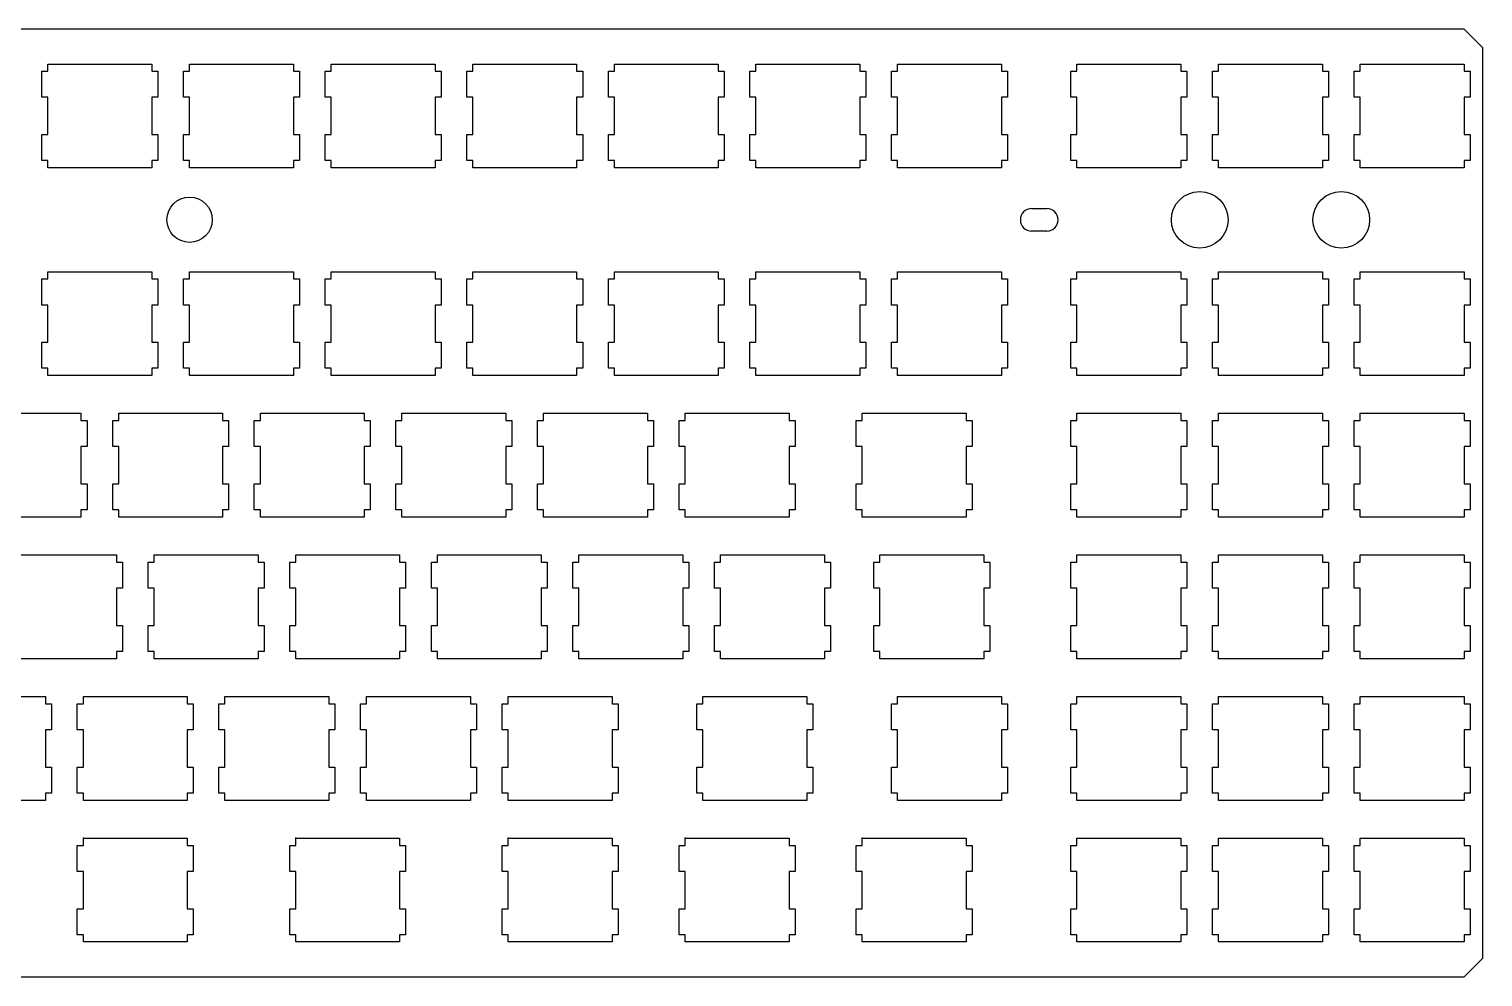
# Model space of a CAD drawing. Header units: inches. Extents: x -0.4 to 13.3, y 12 to 17.
# Drawn here: x 5.62 to 13.33, y 11.98 to 17 of the extents above; entities that cross this region are included whole.
import ezdxf

# ---------------------------------------------------------------- set-up
doc = ezdxf.new("R2010")
doc.units = ezdxf.units.IN
doc.layers.add('BLACK', color=1, linetype='CONTINUOUS')

msp = doc.modelspace()

# ---------------------------------------------------------------- linework, layer by layer
at = {"layer": 'BLACK'}
for p, q in [((13.225, 16.995), (-0.275, 16.995)), ((13.325, 16.895), (13.225, 16.995)), ((13.325, 12.075), (13.325, 16.895)), ((5.725, 16.81), (6.275, 16.81)), ((5.725, 16.7714), (5.725, 16.81)), ((6.275, 16.81), (6.275, 16.7714)), ((6.475, 16.81), (7.025, 16.81)), ((6.475, 16.7714), (6.475, 16.81)), ((7.025, 16.81), (7.025, 16.7714)), ((7.225, 16.81), (7.775, 16.81)), ((7.225, 16.7714), (7.225, 16.81)), ((7.775, 16.81), (7.775, 16.7714)), ((7.975, 16.81), (8.525, 16.81)), ((7.975, 16.7714), (7.975, 16.81)), ((8.525, 16.81), (8.525, 16.7714)), ((8.725, 16.81), (9.275, 16.81)), ((8.725, 16.7714), (8.725, 16.81)), ((9.275, 16.81), (9.275, 16.7714)), ((9.475, 16.81), (10.025, 16.81)), ((9.475, 16.7714), (9.475, 16.81)), ((10.025, 16.81), (10.025, 16.7714)), ((10.225, 16.81), (10.775, 16.81)), ((10.225, 16.7714), (10.225, 16.81)), ((10.775, 16.81), (10.775, 16.7714)), ((11.175, 16.81), (11.725, 16.81)), ((11.175, 16.7714), (11.175, 16.81)), ((11.725, 16.81), (11.725, 16.7714)), ((11.925, 16.81), (12.475, 16.81)), ((11.925, 16.7714), (11.925, 16.81)), ((12.475, 16.81), (12.475, 16.7714)), ((12.675, 16.81), (13.225, 16.81)), ((12.675, 16.7714), (12.675, 16.81)), ((13.225, 16.81), (13.225, 16.7714)), ((5.693, 16.6336), (5.693, 16.7714)), ((5.693, 16.7714), (5.725, 16.7714)), ((6.275, 16.7714), (6.307, 16.7714)), ((6.307, 16.7714), (6.307, 16.6336)), ((6.443, 16.6336), (6.443, 16.7714)), ((6.443, 16.7714), (6.475, 16.7714)), ((7.025, 16.7714), (7.057, 16.7714)), ((7.057, 16.7714), (7.057, 16.6336)), ((7.193, 16.6336), (7.193, 16.7714)), ((7.193, 16.7714), (7.225, 16.7714)), ((7.775, 16.7714), (7.807, 16.7714)), ((7.807, 16.7714), (7.807, 16.6336)), ((7.943, 16.6336), (7.943, 16.7714)), ((7.943, 16.7714), (7.975, 16.7714)), ((8.525, 16.7714), (8.557, 16.7714)), ((8.557, 16.7714), (8.557, 16.6336)), ((8.693, 16.6336), (8.693, 16.7714)), ((8.693, 16.7714), (8.725, 16.7714)), ((9.275, 16.7714), (9.307, 16.7714)), ((9.307, 16.7714), (9.307, 16.6336)), ((9.443, 16.6336), (9.443, 16.7714)), ((9.443, 16.7714), (9.475, 16.7714)), ((10.025, 16.7714), (10.057, 16.7714)), ((10.057, 16.7714), (10.057, 16.6336)), ((10.193, 16.6336), (10.193, 16.7714)), ((10.193, 16.7714), (10.225, 16.7714)), ((10.775, 16.7714), (10.807, 16.7714)), ((10.807, 16.7714), (10.807, 16.6336)), ((11.143, 16.6336), (11.143, 16.7714)), ((11.143, 16.7714), (11.175, 16.7714)), ((11.725, 16.7714), (11.757, 16.7714)), ((11.757, 16.7714), (11.757, 16.6336)), ((11.893, 16.6336), (11.893, 16.7714)), ((11.893, 16.7714), (11.925, 16.7714)), ((12.475, 16.7714), (12.507, 16.7714)), ((12.507, 16.7714), (12.507, 16.6336)), ((12.643, 16.6336), (12.643, 16.7714)), ((12.643, 16.7714), (12.675, 16.7714)), ((13.225, 16.7714), (13.257, 16.7714)), ((13.257, 16.7714), (13.257, 16.6336)), ((5.725, 16.6336), (5.693, 16.6336)), ((5.725, 16.4364), (5.725, 16.6336)), ((6.307, 16.6336), (6.275, 16.6336)), ((6.275, 16.6336), (6.275, 16.4364)), ((6.475, 16.6336), (6.443, 16.6336)), ((6.475, 16.4364), (6.475, 16.6336)), ((7.057, 16.6336), (7.025, 16.6336)), ((7.025, 16.6336), (7.025, 16.4364)), ((7.225, 16.6336), (7.193, 16.6336)), ((7.225, 16.4364), (7.225, 16.6336)), ((7.807, 16.6336), (7.775, 16.6336)), ((7.775, 16.6336), (7.775, 16.4364)), ((7.975, 16.6336), (7.943, 16.6336)), ((7.975, 16.4364), (7.975, 16.6336)), ((8.557, 16.6336), (8.525, 16.6336)), ((8.525, 16.6336), (8.525, 16.4364)), ((8.725, 16.6336), (8.693, 16.6336)), ((8.725, 16.4364), (8.725, 16.6336)), ((9.307, 16.6336), (9.275, 16.6336)), ((9.275, 16.6336), (9.275, 16.4364)), ((9.475, 16.6336), (9.443, 16.6336)), ((9.475, 16.4364), (9.475, 16.6336)), ((10.057, 16.6336), (10.025, 16.6336)), ((10.025, 16.6336), (10.025, 16.4364)), ((10.225, 16.6336), (10.193, 16.6336)), ((10.225, 16.4364), (10.225, 16.6336)), ((10.807, 16.6336), (10.775, 16.6336)), ((10.775, 16.6336), (10.775, 16.4364)), ((11.175, 16.6336), (11.143, 16.6336)), ((11.175, 16.4364), (11.175, 16.6336)), ((11.757, 16.6336), (11.725, 16.6336)), ((11.725, 16.6336), (11.725, 16.4364)), ((11.925, 16.6336), (11.893, 16.6336)), ((11.925, 16.4364), (11.925, 16.6336)), ((12.507, 16.6336), (12.475, 16.6336)), ((12.475, 16.6336), (12.475, 16.4364)), ((12.675, 16.6336), (12.643, 16.6336)), ((12.675, 16.4364), (12.675, 16.6336)), ((13.257, 16.6336), (13.225, 16.6336)), ((13.225, 16.6336), (13.225, 16.4364)), ((5.693, 16.2986), (5.693, 16.4364)), ((5.693, 16.4364), (5.725, 16.4364)), ((6.275, 16.4364), (6.307, 16.4364)), ((6.307, 16.4364), (6.307, 16.2986)), ((6.443, 16.2986), (6.443, 16.4364)), ((6.443, 16.4364), (6.475, 16.4364)), ((7.025, 16.4364), (7.057, 16.4364)), ((7.057, 16.4364), (7.057, 16.2986)), ((7.193, 16.2986), (7.193, 16.4364)), ((7.193, 16.4364), (7.225, 16.4364)), ((7.775, 16.4364), (7.807, 16.4364)), ((7.807, 16.4364), (7.807, 16.2986)), ((7.943, 16.2986), (7.943, 16.4364)), ((7.943, 16.4364), (7.975, 16.4364)), ((8.525, 16.4364), (8.557, 16.4364)), ((8.557, 16.4364), (8.557, 16.2986)), ((8.693, 16.2986), (8.693, 16.4364)), ((8.693, 16.4364), (8.725, 16.4364)), ((9.275, 16.4364), (9.307, 16.4364)), ((9.307, 16.4364), (9.307, 16.2986)), ((9.443, 16.2986), (9.443, 16.4364)), ((9.443, 16.4364), (9.475, 16.4364)), ((10.025, 16.4364), (10.057, 16.4364)), ((10.057, 16.4364), (10.057, 16.2986)), ((10.193, 16.2986), (10.193, 16.4364)), ((10.193, 16.4364), (10.225, 16.4364)), ((10.775, 16.4364), (10.807, 16.4364)), ((10.807, 16.4364), (10.807, 16.2986)), ((11.143, 16.2986), (11.143, 16.4364)), ((11.143, 16.4364), (11.175, 16.4364)), ((11.725, 16.4364), (11.757, 16.4364)), ((11.757, 16.4364), (11.757, 16.2986)), ((11.893, 16.2986), (11.893, 16.4364)), ((11.893, 16.4364), (11.925, 16.4364)), ((12.475, 16.4364), (12.507, 16.4364)), ((12.507, 16.4364), (12.507, 16.2986)), ((12.643, 16.2986), (12.643, 16.4364)), ((12.643, 16.4364), (12.675, 16.4364)), ((13.225, 16.4364), (13.257, 16.4364)), ((13.257, 16.4364), (13.257, 16.2986)), ((5.725, 16.2986), (5.693, 16.2986)), ((5.725, 16.26), (5.725, 16.2986)), ((6.275, 16.26), (5.725, 16.26)), ((6.307, 16.2986), (6.275, 16.2986)), ((6.275, 16.2986), (6.275, 16.26)), ((6.475, 16.2986), (6.443, 16.2986)), ((6.475, 16.26), (6.475, 16.2986)), ((7.025, 16.26), (6.475, 16.26)), ((7.057, 16.2986), (7.025, 16.2986)), ((7.025, 16.2986), (7.025, 16.26)), ((7.225, 16.2986), (7.193, 16.2986)), ((7.225, 16.26), (7.225, 16.2986)), ((7.775, 16.26), (7.225, 16.26)), ((7.807, 16.2986), (7.775, 16.2986)), ((7.775, 16.2986), (7.775, 16.26)), ((7.975, 16.2986), (7.943, 16.2986)), ((7.975, 16.26), (7.975, 16.2986)), ((8.525, 16.26), (7.975, 16.26)), ((8.557, 16.2986), (8.525, 16.2986)), ((8.525, 16.2986), (8.525, 16.26)), ((8.725, 16.2986), (8.693, 16.2986)), ((8.725, 16.26), (8.725, 16.2986)), ((9.275, 16.26), (8.725, 16.26)), ((9.307, 16.2986), (9.275, 16.2986)), ((9.275, 16.2986), (9.275, 16.26)), ((9.475, 16.2986), (9.443, 16.2986)), ((9.475, 16.26), (9.475, 16.2986)), ((10.025, 16.26), (9.475, 16.26)), ((10.057, 16.2986), (10.025, 16.2986)), ((10.025, 16.2986), (10.025, 16.26)), ((10.225, 16.2986), (10.193, 16.2986)), ((10.225, 16.26), (10.225, 16.2986)), ((10.775, 16.26), (10.225, 16.26)), ((10.807, 16.2986), (10.775, 16.2986)), ((10.775, 16.2986), (10.775, 16.26)), ((11.175, 16.2986), (11.143, 16.2986)), ((11.175, 16.26), (11.175, 16.2986)), ((11.725, 16.26), (11.175, 16.26)), ((11.757, 16.2986), (11.725, 16.2986)), ((11.725, 16.2986), (11.725, 16.26)), ((11.925, 16.2986), (11.893, 16.2986)), ((11.925, 16.26), (11.925, 16.2986)), ((12.475, 16.26), (11.925, 16.26)), ((12.507, 16.2986), (12.475, 16.2986)), ((12.475, 16.2986), (12.475, 16.26)), ((12.675, 16.2986), (12.643, 16.2986)), ((12.675, 16.26), (12.675, 16.2986)), ((13.225, 16.26), (12.675, 16.26)), ((13.257, 16.2986), (13.225, 16.2986)), ((13.225, 16.2986), (13.225, 16.26)), ((10.935, 16.045), (11.015, 16.045)), ((11.015, 15.925), (10.935, 15.925)), ((5.725, 15.71), (6.275, 15.71)), ((5.725, 15.6714), (5.725, 15.71)), ((6.275, 15.71), (6.275, 15.6714)), ((6.475, 15.71), (7.025, 15.71)), ((6.475, 15.6714), (6.475, 15.71)), ((7.025, 15.71), (7.025, 15.6714)), ((7.225, 15.71), (7.775, 15.71)), ((7.225, 15.6714), (7.225, 15.71)), ((7.775, 15.71), (7.775, 15.6714)), ((7.975, 15.71), (8.525, 15.71)), ((7.975, 15.6714), (7.975, 15.71)), ((8.525, 15.71), (8.525, 15.6714)), ((8.725, 15.71), (9.275, 15.71)), ((8.725, 15.6714), (8.725, 15.71)), ((9.275, 15.71), (9.275, 15.6714)), ((9.475, 15.71), (10.025, 15.71)), ((9.475, 15.6714), (9.475, 15.71)), ((10.025, 15.71), (10.025, 15.6714)), ((10.225, 15.71), (10.775, 15.71)), ((10.225, 15.6714), (10.225, 15.71)), ((10.775, 15.71), (10.775, 15.6714)), ((11.175, 15.71), (11.725, 15.71)), ((11.175, 15.6714), (11.175, 15.71)), ((11.725, 15.71), (11.725, 15.6714)), ((11.925, 15.71), (12.475, 15.71)), ((11.925, 15.6714), (11.925, 15.71)), ((12.475, 15.71), (12.475, 15.6714)), ((12.675, 15.71), (13.225, 15.71)), ((12.675, 15.6714), (12.675, 15.71)), ((13.225, 15.71), (13.225, 15.6714)), ((5.693, 15.5336), (5.693, 15.6714)), ((5.693, 15.6714), (5.725, 15.6714)), ((6.275, 15.6714), (6.307, 15.6714)), ((6.307, 15.6714), (6.307, 15.5336)), ((6.443, 15.5336), (6.443, 15.6714)), ((6.443, 15.6714), (6.475, 15.6714)), ((7.025, 15.6714), (7.057, 15.6714)), ((7.057, 15.6714), (7.057, 15.5336)), ((7.193, 15.5336), (7.193, 15.6714)), ((7.193, 15.6714), (7.225, 15.6714)), ((7.775, 15.6714), (7.807, 15.6714)), ((7.807, 15.6714), (7.807, 15.5336)), ((7.943, 15.5336), (7.943, 15.6714)), ((7.943, 15.6714), (7.975, 15.6714)), ((8.525, 15.6714), (8.557, 15.6714)), ((8.557, 15.6714), (8.557, 15.5336)), ((8.693, 15.5336), (8.693, 15.6714)), ((8.693, 15.6714), (8.725, 15.6714)), ((9.275, 15.6714), (9.307, 15.6714)), ((9.307, 15.6714), (9.307, 15.5336)), ((9.443, 15.5336), (9.443, 15.6714)), ((9.443, 15.6714), (9.475, 15.6714)), ((10.025, 15.6714), (10.057, 15.6714)), ((10.057, 15.6714), (10.057, 15.5336)), ((10.193, 15.5336), (10.193, 15.6714)), ((10.193, 15.6714), (10.225, 15.6714)), ((10.775, 15.6714), (10.807, 15.6714)), ((10.807, 15.6714), (10.807, 15.5336)), ((11.143, 15.5336), (11.143, 15.6714)), ((11.143, 15.6714), (11.175, 15.6714)), ((11.725, 15.6714), (11.757, 15.6714)), ((11.757, 15.6714), (11.757, 15.5336)), ((11.893, 15.5336), (11.893, 15.6714)), ((11.893, 15.6714), (11.925, 15.6714)), ((12.475, 15.6714), (12.507, 15.6714)), ((12.507, 15.6714), (12.507, 15.5336)), ((12.643, 15.5336), (12.643, 15.6714)), ((12.643, 15.6714), (12.675, 15.6714)), ((13.225, 15.6714), (13.257, 15.6714)), ((13.257, 15.6714), (13.257, 15.5336)), ((5.725, 15.5336), (5.693, 15.5336)), ((5.725, 15.3364), (5.725, 15.5336)), ((6.307, 15.5336), (6.275, 15.5336)), ((6.275, 15.5336), (6.275, 15.3364)), ((6.475, 15.5336), (6.443, 15.5336)), ((6.475, 15.3364), (6.475, 15.5336)), ((7.057, 15.5336), (7.025, 15.5336)), ((7.025, 15.5336), (7.025, 15.3364)), ((7.225, 15.5336), (7.193, 15.5336)), ((7.225, 15.3364), (7.225, 15.5336)), ((7.807, 15.5336), (7.775, 15.5336)), ((7.775, 15.5336), (7.775, 15.3364)), ((7.975, 15.5336), (7.943, 15.5336)), ((7.975, 15.3364), (7.975, 15.5336)), ((8.557, 15.5336), (8.525, 15.5336)), ((8.525, 15.5336), (8.525, 15.3364)), ((8.725, 15.5336), (8.693, 15.5336)), ((8.725, 15.3364), (8.725, 15.5336)), ((9.307, 15.5336), (9.275, 15.5336)), ((9.275, 15.5336), (9.275, 15.3364)), ((9.475, 15.5336), (9.443, 15.5336)), ((9.475, 15.3364), (9.475, 15.5336)), ((10.057, 15.5336), (10.025, 15.5336)), ((10.025, 15.5336), (10.025, 15.3364)), ((10.225, 15.5336), (10.193, 15.5336)), ((10.225, 15.3364), (10.225, 15.5336)), ((10.807, 15.5336), (10.775, 15.5336)), ((10.775, 15.5336), (10.775, 15.3364)), ((11.175, 15.5336), (11.143, 15.5336)), ((11.175, 15.3364), (11.175, 15.5336)), ((11.757, 15.5336), (11.725, 15.5336)), ((11.725, 15.5336), (11.725, 15.3364)), ((11.925, 15.5336), (11.893, 15.5336)), ((11.925, 15.3364), (11.925, 15.5336)), ((12.507, 15.5336), (12.475, 15.5336)), ((12.475, 15.5336), (12.475, 15.3364)), ((12.675, 15.5336), (12.643, 15.5336)), ((12.675, 15.3364), (12.675, 15.5336)), ((13.257, 15.5336), (13.225, 15.5336)), ((13.225, 15.5336), (13.225, 15.3364)), ((5.693, 15.1986), (5.693, 15.3364)), ((5.693, 15.3364), (5.725, 15.3364)), ((6.275, 15.3364), (6.307, 15.3364)), ((6.307, 15.3364), (6.307, 15.1986)), ((6.443, 15.1986), (6.443, 15.3364)), ((6.443, 15.3364), (6.475, 15.3364)), ((7.025, 15.3364), (7.057, 15.3364)), ((7.057, 15.3364), (7.057, 15.1986)), ((7.193, 15.1986), (7.193, 15.3364)), ((7.193, 15.3364), (7.225, 15.3364)), ((7.775, 15.3364), (7.807, 15.3364)), ((7.807, 15.3364), (7.807, 15.1986)), ((7.943, 15.1986), (7.943, 15.3364)), ((7.943, 15.3364), (7.975, 15.3364)), ((8.525, 15.3364), (8.557, 15.3364)), ((8.557, 15.3364), (8.557, 15.1986)), ((8.693, 15.1986), (8.693, 15.3364)), ((8.693, 15.3364), (8.725, 15.3364)), ((9.275, 15.3364), (9.307, 15.3364)), ((9.307, 15.3364), (9.307, 15.1986)), ((9.443, 15.1986), (9.443, 15.3364)), ((9.443, 15.3364), (9.475, 15.3364)), ((10.025, 15.3364), (10.057, 15.3364)), ((10.057, 15.3364), (10.057, 15.1986)), ((10.193, 15.1986), (10.193, 15.3364)), ((10.193, 15.3364), (10.225, 15.3364)), ((10.775, 15.3364), (10.807, 15.3364)), ((10.807, 15.3364), (10.807, 15.1986)), ((11.143, 15.1986), (11.143, 15.3364)), ((11.143, 15.3364), (11.175, 15.3364)), ((11.725, 15.3364), (11.757, 15.3364)), ((11.757, 15.3364), (11.757, 15.1986)), ((11.893, 15.1986), (11.893, 15.3364)), ((11.893, 15.3364), (11.925, 15.3364)), ((12.475, 15.3364), (12.507, 15.3364)), ((12.507, 15.3364), (12.507, 15.1986)), ((12.643, 15.1986), (12.643, 15.3364)), ((12.643, 15.3364), (12.675, 15.3364)), ((13.225, 15.3364), (13.257, 15.3364)), ((13.257, 15.3364), (13.257, 15.1986)), ((5.725, 15.1986), (5.693, 15.1986)), ((5.725, 15.16), (5.725, 15.1986)), ((6.307, 15.1986), (6.275, 15.1986)), ((6.275, 15.1986), (6.275, 15.16)), ((6.475, 15.1986), (6.443, 15.1986)), ((6.475, 15.16), (6.475, 15.1986)), ((7.057, 15.1986), (7.025, 15.1986)), ((7.025, 15.1986), (7.025, 15.16)), ((7.225, 15.1986), (7.193, 15.1986)), ((7.225, 15.16), (7.225, 15.1986)), ((7.807, 15.1986), (7.775, 15.1986)), ((7.775, 15.1986), (7.775, 15.16)), ((7.975, 15.1986), (7.943, 15.1986)), ((7.975, 15.16), (7.975, 15.1986)), ((8.557, 15.1986), (8.525, 15.1986)), ((8.525, 15.1986), (8.525, 15.16)), ((8.725, 15.1986), (8.693, 15.1986)), ((8.725, 15.16), (8.725, 15.1986)), ((9.307, 15.1986), (9.275, 15.1986)), ((9.275, 15.1986), (9.275, 15.16)), ((9.475, 15.1986), (9.443, 15.1986)), ((9.475, 15.16), (9.475, 15.1986)), ((10.057, 15.1986), (10.025, 15.1986)), ((10.025, 15.1986), (10.025, 15.16)), ((10.225, 15.1986), (10.193, 15.1986)), ((10.225, 15.16), (10.225, 15.1986)), ((10.807, 15.1986), (10.775, 15.1986)), ((10.775, 15.1986), (10.775, 15.16)), ((11.175, 15.1986), (11.143, 15.1986)), ((11.175, 15.16), (11.175, 15.1986)), ((11.757, 15.1986), (11.725, 15.1986)), ((11.725, 15.1986), (11.725, 15.16)), ((11.925, 15.1986), (11.893, 15.1986)), ((11.925, 15.16), (11.925, 15.1986)), ((12.507, 15.1986), (12.475, 15.1986)), ((12.475, 15.1986), (12.475, 15.16)), ((12.675, 15.1986), (12.643, 15.1986)), ((12.675, 15.16), (12.675, 15.1986)), ((13.257, 15.1986), (13.225, 15.1986)), ((13.225, 15.1986), (13.225, 15.16)), ((6.275, 15.16), (5.725, 15.16)), ((7.025, 15.16), (6.475, 15.16)), ((7.775, 15.16), (7.225, 15.16)), ((8.525, 15.16), (7.975, 15.16)), ((9.275, 15.16), (8.725, 15.16)), ((10.025, 15.16), (9.475, 15.16)), ((10.775, 15.16), (10.225, 15.16)), ((11.725, 15.16), (11.175, 15.16)), ((12.475, 15.16), (11.925, 15.16)), ((13.225, 15.16), (12.675, 15.16)), ((5.35, 14.96), (5.9, 14.96)), ((5.9, 14.96), (5.9, 14.9214)), ((6.1, 14.96), (6.65, 14.96)), ((6.1, 14.9214), (6.1, 14.96)), ((6.65, 14.96), (6.65, 14.9214)), ((6.85, 14.96), (7.4, 14.96)), ((6.85, 14.9214), (6.85, 14.96)), ((7.4, 14.96), (7.4, 14.9214)), ((7.6, 14.96), (8.15, 14.96)), ((7.6, 14.9214), (7.6, 14.96)), ((8.15, 14.96), (8.15, 14.9214)), ((8.35, 14.96), (8.9, 14.96)), ((8.35, 14.9214), (8.35, 14.96)), ((8.9, 14.96), (8.9, 14.9214)), ((9.1, 14.96), (9.65, 14.96)), ((9.1, 14.9214), (9.1, 14.96)), ((9.65, 14.96), (9.65, 14.9214)), ((10.0375, 14.9214), (10.0375, 14.96)), ((10.0375, 14.96), (10.5875, 14.96)), ((10.5875, 14.96), (10.5875, 14.9214)), ((11.175, 14.96), (11.725, 14.96)), ((11.175, 14.9214), (11.175, 14.96)), ((11.725, 14.96), (11.725, 14.9214)), ((11.925, 14.96), (12.475, 14.96)), ((11.925, 14.9214), (11.925, 14.96)), ((12.475, 14.96), (12.475, 14.9214)), ((12.675, 14.96), (13.225, 14.96)), ((12.675, 14.9214), (12.675, 14.96)), ((13.225, 14.96), (13.225, 14.9214)), ((5.9, 14.9214), (5.932, 14.9214)), ((5.932, 14.9214), (5.932, 14.7836)), ((6.068, 14.7836), (6.068, 14.9214)), ((6.068, 14.9214), (6.1, 14.9214)), ((6.65, 14.9214), (6.682, 14.9214)), ((6.682, 14.9214), (6.682, 14.7836)), ((6.818, 14.7836), (6.818, 14.9214)), ((6.818, 14.9214), (6.85, 14.9214)), ((7.4, 14.9214), (7.432, 14.9214)), ((7.432, 14.9214), (7.432, 14.7836)), ((7.568, 14.7836), (7.568, 14.9214)), ((7.568, 14.9214), (7.6, 14.9214)), ((8.15, 14.9214), (8.182, 14.9214)), ((8.182, 14.9214), (8.182, 14.7836)), ((8.318, 14.7836), (8.318, 14.9214)), ((8.318, 14.9214), (8.35, 14.9214)), ((8.9, 14.9214), (8.932, 14.9214)), ((8.932, 14.9214), (8.932, 14.7836)), ((9.068, 14.7836), (9.068, 14.9214)), ((9.068, 14.9214), (9.1, 14.9214)), ((9.65, 14.9214), (9.682, 14.9214)), ((9.682, 14.9214), (9.682, 14.7836)), ((10.0055, 14.7836), (10.0055, 14.9214)), ((10.0055, 14.9214), (10.0375, 14.9214)), ((10.5875, 14.9214), (10.6195, 14.9214)), ((10.6195, 14.9214), (10.6195, 14.7836)), ((11.143, 14.7836), (11.143, 14.9214)), ((11.143, 14.9214), (11.175, 14.9214)), ((11.725, 14.9214), (11.757, 14.9214)), ((11.757, 14.9214), (11.757, 14.7836)), ((11.893, 14.7836), (11.893, 14.9214)), ((11.893, 14.9214), (11.925, 14.9214)), ((12.475, 14.9214), (12.507, 14.9214)), ((12.507, 14.9214), (12.507, 14.7836)), ((12.643, 14.7836), (12.643, 14.9214)), ((12.643, 14.9214), (12.675, 14.9214)), ((13.225, 14.9214), (13.257, 14.9214)), ((13.257, 14.9214), (13.257, 14.7836)), ((5.932, 14.7836), (5.9, 14.7836)), ((5.9, 14.7836), (5.9, 14.5864)), ((6.1, 14.7836), (6.068, 14.7836)), ((6.1, 14.5864), (6.1, 14.7836)), ((6.682, 14.7836), (6.65, 14.7836)), ((6.65, 14.7836), (6.65, 14.5864)), ((6.85, 14.7836), (6.818, 14.7836)), ((6.85, 14.5864), (6.85, 14.7836)), ((7.432, 14.7836), (7.4, 14.7836)), ((7.4, 14.7836), (7.4, 14.5864)), ((7.6, 14.7836), (7.568, 14.7836)), ((7.6, 14.5864), (7.6, 14.7836)), ((8.182, 14.7836), (8.15, 14.7836)), ((8.15, 14.7836), (8.15, 14.5864)), ((8.35, 14.7836), (8.318, 14.7836)), ((8.35, 14.5864), (8.35, 14.7836)), ((8.932, 14.7836), (8.9, 14.7836)), ((8.9, 14.7836), (8.9, 14.5864)), ((9.1, 14.7836), (9.068, 14.7836)), ((9.1, 14.5864), (9.1, 14.7836)), ((9.682, 14.7836), (9.65, 14.7836)), ((9.65, 14.7836), (9.65, 14.5864)), ((10.0375, 14.7836), (10.0055, 14.7836)), ((10.0375, 14.5864), (10.0375, 14.7836)), ((10.6195, 14.7836), (10.5875, 14.7836)), ((10.5875, 14.7836), (10.5875, 14.5864)), ((11.175, 14.7836), (11.143, 14.7836)), ((11.175, 14.5864), (11.175, 14.7836)), ((11.757, 14.7836), (11.725, 14.7836)), ((11.725, 14.7836), (11.725, 14.5864)), ((11.925, 14.7836), (11.893, 14.7836)), ((11.925, 14.5864), (11.925, 14.7836)), ((12.507, 14.7836), (12.475, 14.7836)), ((12.475, 14.7836), (12.475, 14.5864)), ((12.675, 14.7836), (12.643, 14.7836)), ((12.675, 14.5864), (12.675, 14.7836)), ((13.257, 14.7836), (13.225, 14.7836)), ((13.225, 14.7836), (13.225, 14.5864)), ((5.9, 14.5864), (5.932, 14.5864)), ((5.932, 14.5864), (5.932, 14.4486)), ((6.068, 14.4486), (6.068, 14.5864)), ((6.068, 14.5864), (6.1, 14.5864)), ((6.65, 14.5864), (6.682, 14.5864)), ((6.682, 14.5864), (6.682, 14.4486)), ((6.818, 14.4486), (6.818, 14.5864)), ((6.818, 14.5864), (6.85, 14.5864)), ((7.4, 14.5864), (7.432, 14.5864)), ((7.432, 14.5864), (7.432, 14.4486)), ((7.568, 14.4486), (7.568, 14.5864)), ((7.568, 14.5864), (7.6, 14.5864)), ((8.15, 14.5864), (8.182, 14.5864)), ((8.182, 14.5864), (8.182, 14.4486)), ((8.318, 14.4486), (8.318, 14.5864)), ((8.318, 14.5864), (8.35, 14.5864)), ((8.9, 14.5864), (8.932, 14.5864)), ((8.932, 14.5864), (8.932, 14.4486)), ((9.068, 14.4486), (9.068, 14.5864)), ((9.068, 14.5864), (9.1, 14.5864)), ((9.65, 14.5864), (9.682, 14.5864)), ((9.682, 14.5864), (9.682, 14.4486)), ((10.0055, 14.4486), (10.0055, 14.5864)), ((10.0055, 14.5864), (10.0375, 14.5864)), ((10.5875, 14.5864), (10.6195, 14.5864)), ((10.6195, 14.5864), (10.6195, 14.4486)), ((11.143, 14.4486), (11.143, 14.5864)), ((11.143, 14.5864), (11.175, 14.5864)), ((11.725, 14.5864), (11.757, 14.5864)), ((11.757, 14.5864), (11.757, 14.4486)), ((11.893, 14.4486), (11.893, 14.5864)), ((11.893, 14.5864), (11.925, 14.5864)), ((12.475, 14.5864), (12.507, 14.5864)), ((12.507, 14.5864), (12.507, 14.4486)), ((12.643, 14.4486), (12.643, 14.5864)), ((12.643, 14.5864), (12.675, 14.5864)), ((13.225, 14.5864), (13.257, 14.5864)), ((13.257, 14.5864), (13.257, 14.4486)), ((5.9, 14.41), (5.35, 14.41)), ((5.932, 14.4486), (5.9, 14.4486)), ((5.9, 14.4486), (5.9, 14.41)), ((6.1, 14.4486), (6.068, 14.4486)), ((6.1, 14.41), (6.1, 14.4486)), ((6.65, 14.41), (6.1, 14.41)), ((6.682, 14.4486), (6.65, 14.4486)), ((6.65, 14.4486), (6.65, 14.41)), ((6.85, 14.4486), (6.818, 14.4486)), ((6.85, 14.41), (6.85, 14.4486)), ((7.4, 14.41), (6.85, 14.41)), ((7.432, 14.4486), (7.4, 14.4486)), ((7.4, 14.4486), (7.4, 14.41)), ((7.6, 14.4486), (7.568, 14.4486)), ((7.6, 14.41), (7.6, 14.4486)), ((8.15, 14.41), (7.6, 14.41)), ((8.182, 14.4486), (8.15, 14.4486)), ((8.15, 14.4486), (8.15, 14.41)), ((8.35, 14.4486), (8.318, 14.4486)), ((8.35, 14.41), (8.35, 14.4486)), ((8.9, 14.41), (8.35, 14.41)), ((8.932, 14.4486), (8.9, 14.4486)), ((8.9, 14.4486), (8.9, 14.41)), ((9.1, 14.4486), (9.068, 14.4486)), ((9.1, 14.41), (9.1, 14.4486)), ((9.65, 14.41), (9.1, 14.41)), ((9.682, 14.4486), (9.65, 14.4486)), ((9.65, 14.4486), (9.65, 14.41)), ((10.0375, 14.4486), (10.0055, 14.4486)), ((10.0375, 14.41), (10.0375, 14.4486)), ((10.5875, 14.41), (10.0375, 14.41)), ((10.6195, 14.4486), (10.5875, 14.4486)), ((10.5875, 14.4486), (10.5875, 14.41)), ((11.175, 14.4486), (11.143, 14.4486)), ((11.175, 14.41), (11.175, 14.4486)), ((11.725, 14.41), (11.175, 14.41)), ((11.757, 14.4486), (11.725, 14.4486)), ((11.725, 14.4486), (11.725, 14.41)), ((11.925, 14.4486), (11.893, 14.4486)), ((11.925, 14.41), (11.925, 14.4486)), ((12.475, 14.41), (11.925, 14.41)), ((12.507, 14.4486), (12.475, 14.4486)), ((12.475, 14.4486), (12.475, 14.41)), ((12.675, 14.4486), (12.643, 14.4486)), ((12.675, 14.41), (12.675, 14.4486)), ((13.225, 14.41), (12.675, 14.41)), ((13.257, 14.4486), (13.225, 14.4486)), ((13.225, 14.4486), (13.225, 14.41)), ((5.5375, 14.21), (6.0875, 14.21)), ((6.0875, 14.21), (6.0875, 14.1714)), ((6.0875, 14.1714), (6.1195, 14.1714)), ((6.1195, 14.1714), (6.1195, 14.0336)), ((6.2555, 14.0336), (6.2555, 14.1714)), ((6.2555, 14.1714), (6.2875, 14.1714)), ((6.2875, 14.21), (6.8375, 14.21)), ((6.2875, 14.1714), (6.2875, 14.21)), ((6.8375, 14.21), (6.8375, 14.1714)), ((6.8375, 14.1714), (6.8695, 14.1714)), ((6.8695, 14.1714), (6.8695, 14.0336)), ((7.0055, 14.0336), (7.0055, 14.1714)), ((7.0055, 14.1714), (7.0375, 14.1714)), ((7.0375, 14.21), (7.5875, 14.21)), ((7.0375, 14.1714), (7.0375, 14.21)), ((7.5875, 14.21), (7.5875, 14.1714)), ((7.5875, 14.1714), (7.6195, 14.1714)), ((7.6195, 14.1714), (7.6195, 14.0336)), ((7.7555, 14.0336), (7.7555, 14.1714)), ((7.7555, 14.1714), (7.7875, 14.1714)), ((7.7875, 14.21), (8.3375, 14.21)), ((7.7875, 14.1714), (7.7875, 14.21)), ((8.3375, 14.21), (8.3375, 14.1714)), ((8.3375, 14.1714), (8.3695, 14.1714)), ((8.3695, 14.1714), (8.3695, 14.0336)), ((8.5055, 14.0336), (8.5055, 14.1714)), ((8.5055, 14.1714), (8.5375, 14.1714)), ((8.5375, 14.21), (9.0875, 14.21)), ((8.5375, 14.1714), (8.5375, 14.21)), ((9.0875, 14.21), (9.0875, 14.1714)), ((9.0875, 14.1714), (9.1195, 14.1714)), ((9.1195, 14.1714), (9.1195, 14.0336)), ((9.2555, 14.0336), (9.2555, 14.1714)), ((9.2555, 14.1714), (9.2875, 14.1714)), ((9.2875, 14.21), (9.8375, 14.21)), ((9.2875, 14.1714), (9.2875, 14.21)), ((9.8375, 14.21), (9.8375, 14.1714)), ((9.8375, 14.1714), (9.8695, 14.1714)), ((9.8695, 14.1714), (9.8695, 14.0336)), ((10.0993, 14.0336), (10.0993, 14.1714)), ((10.0993, 14.1714), (10.1313, 14.1714)), ((10.1313, 14.21), (10.6813, 14.21)), ((10.1313, 14.1714), (10.1313, 14.21)), ((10.6813, 14.21), (10.6813, 14.1714)), ((10.6813, 14.1714), (10.7133, 14.1714)), ((10.7133, 14.1714), (10.7133, 14.0336)), ((11.143, 14.0336), (11.143, 14.1714)), ((11.143, 14.1714), (11.175, 14.1714)), ((11.175, 14.21), (11.725, 14.21)), ((11.175, 14.1714), (11.175, 14.21)), ((11.725, 14.21), (11.725, 14.1714)), ((11.725, 14.1714), (11.757, 14.1714)), ((11.757, 14.1714), (11.757, 14.0336)), ((11.893, 14.0336), (11.893, 14.1714)), ((11.893, 14.1714), (11.925, 14.1714)), ((11.925, 14.21), (12.475, 14.21)), ((11.925, 14.1714), (11.925, 14.21)), ((12.475, 14.21), (12.475, 14.1714)), ((12.475, 14.1714), (12.507, 14.1714)), ((12.507, 14.1714), (12.507, 14.0336)), ((12.643, 14.0336), (12.643, 14.1714)), ((12.643, 14.1714), (12.675, 14.1714)), ((12.675, 14.21), (13.225, 14.21)), ((12.675, 14.1714), (12.675, 14.21)), ((13.225, 14.21), (13.225, 14.1714)), ((13.225, 14.1714), (13.257, 14.1714)), ((13.257, 14.1714), (13.257, 14.0336)), ((6.1195, 14.0336), (6.0875, 14.0336)), ((6.0875, 14.0336), (6.0875, 13.8364)), ((6.2875, 14.0336), (6.2555, 14.0336)), ((6.2875, 13.8364), (6.2875, 14.0336)), ((6.8695, 14.0336), (6.8375, 14.0336)), ((6.8375, 14.0336), (6.8375, 13.8364)), ((7.0375, 14.0336), (7.0055, 14.0336)), ((7.0375, 13.8364), (7.0375, 14.0336)), ((7.6195, 14.0336), (7.5875, 14.0336)), ((7.5875, 14.0336), (7.5875, 13.8364)), ((7.7875, 14.0336), (7.7555, 14.0336)), ((7.7875, 13.8364), (7.7875, 14.0336)), ((8.3695, 14.0336), (8.3375, 14.0336)), ((8.3375, 14.0336), (8.3375, 13.8364)), ((8.5375, 14.0336), (8.5055, 14.0336)), ((8.5375, 13.8364), (8.5375, 14.0336)), ((9.1195, 14.0336), (9.0875, 14.0336)), ((9.0875, 14.0336), (9.0875, 13.8364)), ((9.2875, 14.0336), (9.2555, 14.0336)), ((9.2875, 13.8364), (9.2875, 14.0336)), ((9.8695, 14.0336), (9.8375, 14.0336)), ((9.8375, 14.0336), (9.8375, 13.8364)), ((10.1313, 14.0336), (10.0993, 14.0336)), ((10.1313, 13.8364), (10.1313, 14.0336)), ((10.7133, 14.0336), (10.6813, 14.0336)), ((10.6813, 14.0336), (10.6813, 13.8364)), ((11.175, 14.0336), (11.143, 14.0336)), ((11.175, 13.8364), (11.175, 14.0336)), ((11.757, 14.0336), (11.725, 14.0336)), ((11.725, 14.0336), (11.725, 13.8364)), ((11.925, 14.0336), (11.893, 14.0336)), ((11.925, 13.8364), (11.925, 14.0336)), ((12.507, 14.0336), (12.475, 14.0336)), ((12.475, 14.0336), (12.475, 13.8364)), ((12.675, 14.0336), (12.643, 14.0336)), ((12.675, 13.8364), (12.675, 14.0336)), ((13.257, 14.0336), (13.225, 14.0336)), ((13.225, 14.0336), (13.225, 13.8364)), ((6.0875, 13.8364), (6.1195, 13.8364)), ((6.1195, 13.8364), (6.1195, 13.6986)), ((6.2555, 13.6986), (6.2555, 13.8364)), ((6.2555, 13.8364), (6.2875, 13.8364)), ((6.8375, 13.8364), (6.8695, 13.8364)), ((6.8695, 13.8364), (6.8695, 13.6986)), ((7.0055, 13.6986), (7.0055, 13.8364)), ((7.0055, 13.8364), (7.0375, 13.8364)), ((7.5875, 13.8364), (7.6195, 13.8364)), ((7.6195, 13.8364), (7.6195, 13.6986)), ((7.7555, 13.6986), (7.7555, 13.8364)), ((7.7555, 13.8364), (7.7875, 13.8364)), ((8.3375, 13.8364), (8.3695, 13.8364)), ((8.3695, 13.8364), (8.3695, 13.6986)), ((8.5055, 13.6986), (8.5055, 13.8364)), ((8.5055, 13.8364), (8.5375, 13.8364)), ((9.0875, 13.8364), (9.1195, 13.8364)), ((9.1195, 13.8364), (9.1195, 13.6986)), ((9.2555, 13.6986), (9.2555, 13.8364)), ((9.2555, 13.8364), (9.2875, 13.8364)), ((9.8375, 13.8364), (9.8695, 13.8364)), ((9.8695, 13.8364), (9.8695, 13.6986)), ((10.0993, 13.6986), (10.0993, 13.8364)), ((10.0993, 13.8364), (10.1313, 13.8364)), ((10.6813, 13.8364), (10.7133, 13.8364)), ((10.7133, 13.8364), (10.7133, 13.6986)), ((11.143, 13.6986), (11.143, 13.8364)), ((11.143, 13.8364), (11.175, 13.8364)), ((11.725, 13.8364), (11.757, 13.8364)), ((11.757, 13.8364), (11.757, 13.6986)), ((11.893, 13.6986), (11.893, 13.8364)), ((11.893, 13.8364), (11.925, 13.8364)), ((12.475, 13.8364), (12.507, 13.8364)), ((12.507, 13.8364), (12.507, 13.6986)), ((12.643, 13.6986), (12.643, 13.8364)), ((12.643, 13.8364), (12.675, 13.8364)), ((13.225, 13.8364), (13.257, 13.8364)), ((13.257, 13.8364), (13.257, 13.6986)), ((6.0875, 13.66), (5.5375, 13.66)), ((6.1195, 13.6986), (6.0875, 13.6986)), ((6.0875, 13.6986), (6.0875, 13.66)), ((6.2875, 13.6986), (6.2555, 13.6986)), ((6.2875, 13.66), (6.2875, 13.6986)), ((6.8375, 13.66), (6.2875, 13.66)), ((6.8695, 13.6986), (6.8375, 13.6986)), ((6.8375, 13.6986), (6.8375, 13.66)), ((7.0375, 13.6986), (7.0055, 13.6986)), ((7.0375, 13.66), (7.0375, 13.6986)), ((7.5875, 13.66), (7.0375, 13.66)), ((7.6195, 13.6986), (7.5875, 13.6986)), ((7.5875, 13.6986), (7.5875, 13.66)), ((7.7875, 13.6986), (7.7555, 13.6986)), ((7.7875, 13.66), (7.7875, 13.6986)), ((8.3375, 13.66), (7.7875, 13.66)), ((8.3695, 13.6986), (8.3375, 13.6986)), ((8.3375, 13.6986), (8.3375, 13.66)), ((8.5375, 13.6986), (8.5055, 13.6986)), ((8.5375, 13.66), (8.5375, 13.6986)), ((9.0875, 13.66), (8.5375, 13.66)), ((9.1195, 13.6986), (9.0875, 13.6986)), ((9.0875, 13.6986), (9.0875, 13.66)), ((9.2875, 13.6986), (9.2555, 13.6986)), ((9.2875, 13.66), (9.2875, 13.6986)), ((9.8375, 13.66), (9.2875, 13.66)), ((9.8695, 13.6986), (9.8375, 13.6986)), ((9.8375, 13.6986), (9.8375, 13.66)), ((10.1313, 13.6986), (10.0993, 13.6986)), ((10.1313, 13.66), (10.1313, 13.6986)), ((10.6813, 13.66), (10.1313, 13.66)), ((10.7133, 13.6986), (10.6813, 13.6986)), ((10.6813, 13.6986), (10.6813, 13.66)), ((11.175, 13.6986), (11.143, 13.6986)), ((11.175, 13.66), (11.175, 13.6986)), ((11.725, 13.66), (11.175, 13.66)), ((11.757, 13.6986), (11.725, 13.6986)), ((11.725, 13.6986), (11.725, 13.66)), ((11.925, 13.6986), (11.893, 13.6986)), ((11.925, 13.66), (11.925, 13.6986)), ((12.475, 13.66), (11.925, 13.66)), ((12.507, 13.6986), (12.475, 13.6986)), ((12.475, 13.6986), (12.475, 13.66)), ((12.675, 13.6986), (12.643, 13.6986)), ((12.675, 13.66), (12.675, 13.6986)), ((13.225, 13.66), (12.675, 13.66)), ((13.257, 13.6986), (13.225, 13.6986)), ((13.225, 13.6986), (13.225, 13.66)), ((5.1625, 13.46), (5.7125, 13.46)), ((5.7125, 13.46), (5.7125, 13.4214)), ((5.7125, 13.4214), (5.7445, 13.4214)), ((5.7445, 13.4214), (5.7445, 13.2836)), ((5.8805, 13.2836), (5.8805, 13.4214)), ((5.8805, 13.4214), (5.9125, 13.4214)), ((5.9125, 13.46), (6.4625, 13.46)), ((5.9125, 13.4214), (5.9125, 13.46)), ((6.4625, 13.46), (6.4625, 13.4214)), ((6.4625, 13.4214), (6.4945, 13.4214)), ((6.4945, 13.4214), (6.4945, 13.2836)), ((6.6305, 13.2836), (6.6305, 13.4214)), ((6.6305, 13.4214), (6.6625, 13.4214)), ((6.6625, 13.46), (7.2125, 13.46)), ((6.6625, 13.4214), (6.6625, 13.46)), ((7.2125, 13.46), (7.2125, 13.4214)), ((7.2125, 13.4214), (7.2445, 13.4214)), ((7.2445, 13.4214), (7.2445, 13.2836)), ((7.3805, 13.2836), (7.3805, 13.4214)), ((7.3805, 13.4214), (7.4125, 13.4214)), ((7.4125, 13.46), (7.9625, 13.46)), ((7.4125, 13.4214), (7.4125, 13.46)), ((7.9625, 13.46), (7.9625, 13.4214)), ((7.9625, 13.4214), (7.9945, 13.4214)), ((7.9945, 13.4214), (7.9945, 13.2836)), ((8.1305, 13.2836), (8.1305, 13.4214)), ((8.1305, 13.4214), (8.1625, 13.4214)), ((8.1625, 13.46), (8.7125, 13.46)), ((8.1625, 13.4214), (8.1625, 13.46)), ((8.7125, 13.46), (8.7125, 13.4214)), ((8.7125, 13.4214), (8.7445, 13.4214)), ((8.7445, 13.4214), (8.7445, 13.2836)), ((9.1618, 13.2836), (9.1618, 13.4214)), ((9.1618, 13.4214), (9.1938, 13.4214)), ((9.1938, 13.46), (9.7438, 13.46)), ((9.1938, 13.4214), (9.1938, 13.46)), ((9.7438, 13.46), (9.7438, 13.4214)), ((9.7438, 13.4214), (9.7758, 13.4214)), ((9.7758, 13.4214), (9.7758, 13.2836)), ((10.193, 13.2836), (10.193, 13.4214)), ((10.193, 13.4214), (10.225, 13.4214)), ((10.225, 13.46), (10.775, 13.46)), ((10.225, 13.4214), (10.225, 13.46)), ((10.775, 13.46), (10.775, 13.4214)), ((10.775, 13.4214), (10.807, 13.4214)), ((10.807, 13.4214), (10.807, 13.2836)), ((11.143, 13.2836), (11.143, 13.4214)), ((11.143, 13.4214), (11.175, 13.4214)), ((11.175, 13.46), (11.725, 13.46)), ((11.175, 13.4214), (11.175, 13.46)), ((11.725, 13.46), (11.725, 13.4214)), ((11.725, 13.4214), (11.757, 13.4214)), ((11.757, 13.4214), (11.757, 13.2836)), ((11.893, 13.2836), (11.893, 13.4214)), ((11.893, 13.4214), (11.925, 13.4214)), ((11.925, 13.46), (12.475, 13.46)), ((11.925, 13.4214), (11.925, 13.46)), ((12.475, 13.46), (12.475, 13.4214)), ((12.475, 13.4214), (12.507, 13.4214)), ((12.507, 13.4214), (12.507, 13.2836)), ((12.643, 13.2836), (12.643, 13.4214)), ((12.643, 13.4214), (12.675, 13.4214)), ((12.675, 13.46), (13.225, 13.46)), ((12.675, 13.4214), (12.675, 13.46)), ((13.225, 13.46), (13.225, 13.4214)), ((13.225, 13.4214), (13.257, 13.4214)), ((13.257, 13.4214), (13.257, 13.2836)), ((5.7445, 13.2836), (5.7125, 13.2836)), ((5.7125, 13.2836), (5.7125, 13.0864)), ((5.9125, 13.2836), (5.8805, 13.2836)), ((5.9125, 13.0864), (5.9125, 13.2836)), ((6.4945, 13.2836), (6.4625, 13.2836)), ((6.4625, 13.2836), (6.4625, 13.0864)), ((6.6625, 13.2836), (6.6305, 13.2836)), ((6.6625, 13.0864), (6.6625, 13.2836)), ((7.2445, 13.2836), (7.2125, 13.2836)), ((7.2125, 13.2836), (7.2125, 13.0864)), ((7.4125, 13.2836), (7.3805, 13.2836)), ((7.4125, 13.0864), (7.4125, 13.2836)), ((7.9945, 13.2836), (7.9625, 13.2836)), ((7.9625, 13.2836), (7.9625, 13.0864)), ((8.1625, 13.2836), (8.1305, 13.2836)), ((8.1625, 13.0864), (8.1625, 13.2836)), ((8.7445, 13.2836), (8.7125, 13.2836)), ((8.7125, 13.2836), (8.7125, 13.0864)), ((9.1938, 13.2836), (9.1618, 13.2836)), ((9.1938, 13.0864), (9.1938, 13.2836)), ((9.7758, 13.2836), (9.7438, 13.2836)), ((9.7438, 13.2836), (9.7438, 13.0864)), ((10.225, 13.2836), (10.193, 13.2836)), ((10.225, 13.0864), (10.225, 13.2836)), ((10.807, 13.2836), (10.775, 13.2836)), ((10.775, 13.2836), (10.775, 13.0864)), ((11.175, 13.2836), (11.143, 13.2836)), ((11.175, 13.0864), (11.175, 13.2836)), ((11.757, 13.2836), (11.725, 13.2836)), ((11.725, 13.2836), (11.725, 13.0864)), ((11.925, 13.2836), (11.893, 13.2836)), ((11.925, 13.0864), (11.925, 13.2836)), ((12.507, 13.2836), (12.475, 13.2836)), ((12.475, 13.2836), (12.475, 13.0864)), ((12.675, 13.2836), (12.643, 13.2836)), ((12.675, 13.0864), (12.675, 13.2836)), ((13.257, 13.2836), (13.225, 13.2836)), ((13.225, 13.2836), (13.225, 13.0864)), ((5.7125, 13.0864), (5.7445, 13.0864)), ((5.7445, 13.0864), (5.7445, 12.9486)), ((5.8805, 12.9486), (5.8805, 13.0864)), ((5.8805, 13.0864), (5.9125, 13.0864)), ((6.4625, 13.0864), (6.4945, 13.0864)), ((6.4945, 13.0864), (6.4945, 12.9486)), ((6.6305, 12.9486), (6.6305, 13.0864)), ((6.6305, 13.0864), (6.6625, 13.0864)), ((7.2125, 13.0864), (7.2445, 13.0864)), ((7.2445, 13.0864), (7.2445, 12.9486)), ((7.3805, 12.9486), (7.3805, 13.0864)), ((7.3805, 13.0864), (7.4125, 13.0864)), ((7.9625, 13.0864), (7.9945, 13.0864)), ((7.9945, 13.0864), (7.9945, 12.9486)), ((8.1305, 12.9486), (8.1305, 13.0864)), ((8.1305, 13.0864), (8.1625, 13.0864)), ((8.7125, 13.0864), (8.7445, 13.0864)), ((8.7445, 13.0864), (8.7445, 12.9486)), ((9.1618, 12.9486), (9.1618, 13.0864)), ((9.1618, 13.0864), (9.1938, 13.0864)), ((9.7438, 13.0864), (9.7758, 13.0864)), ((9.7758, 13.0864), (9.7758, 12.9486)), ((10.193, 12.9486), (10.193, 13.0864)), ((10.193, 13.0864), (10.225, 13.0864)), ((10.775, 13.0864), (10.807, 13.0864)), ((10.807, 13.0864), (10.807, 12.9486)), ((11.143, 12.9486), (11.143, 13.0864)), ((11.143, 13.0864), (11.175, 13.0864)), ((11.725, 13.0864), (11.757, 13.0864)), ((11.757, 13.0864), (11.757, 12.9486)), ((11.893, 12.9486), (11.893, 13.0864)), ((11.893, 13.0864), (11.925, 13.0864)), ((12.475, 13.0864), (12.507, 13.0864)), ((12.507, 13.0864), (12.507, 12.9486)), ((12.643, 12.9486), (12.643, 13.0864)), ((12.643, 13.0864), (12.675, 13.0864)), ((13.225, 13.0864), (13.257, 13.0864)), ((13.257, 13.0864), (13.257, 12.9486)), ((5.7445, 12.9486), (5.7125, 12.9486)), ((5.7125, 12.9486), (5.7125, 12.91)), ((5.9125, 12.9486), (5.8805, 12.9486)), ((5.9125, 12.91), (5.9125, 12.9486)), ((6.4945, 12.9486), (6.4625, 12.9486)), ((6.4625, 12.9486), (6.4625, 12.91)), ((6.6625, 12.9486), (6.6305, 12.9486)), ((6.6625, 12.91), (6.6625, 12.9486)), ((7.2445, 12.9486), (7.2125, 12.9486)), ((7.2125, 12.9486), (7.2125, 12.91)), ((7.4125, 12.9486), (7.3805, 12.9486)), ((7.4125, 12.91), (7.4125, 12.9486)), ((7.9945, 12.9486), (7.9625, 12.9486)), ((7.9625, 12.9486), (7.9625, 12.91)), ((8.1625, 12.9486), (8.1305, 12.9486)), ((8.1625, 12.91), (8.1625, 12.9486)), ((8.7445, 12.9486), (8.7125, 12.9486)), ((8.7125, 12.9486), (8.7125, 12.91)), ((9.1938, 12.9486), (9.1618, 12.9486)), ((9.1938, 12.91), (9.1938, 12.9486)), ((9.7758, 12.9486), (9.7438, 12.9486)), ((9.7438, 12.9486), (9.7438, 12.91)), ((10.225, 12.9486), (10.193, 12.9486)), ((10.225, 12.91), (10.225, 12.9486)), ((10.807, 12.9486), (10.775, 12.9486)), ((10.775, 12.9486), (10.775, 12.91)), ((11.175, 12.9486), (11.143, 12.9486)), ((11.175, 12.91), (11.175, 12.9486)), ((11.757, 12.9486), (11.725, 12.9486)), ((11.725, 12.9486), (11.725, 12.91)), ((11.925, 12.9486), (11.893, 12.9486)), ((11.925, 12.91), (11.925, 12.9486)), ((12.507, 12.9486), (12.475, 12.9486)), ((12.475, 12.9486), (12.475, 12.91)), ((12.675, 12.9486), (12.643, 12.9486)), ((12.675, 12.91), (12.675, 12.9486)), ((13.257, 12.9486), (13.225, 12.9486)), ((13.225, 12.9486), (13.225, 12.91)), ((5.7125, 12.91), (5.1625, 12.91)), ((6.4625, 12.91), (5.9125, 12.91)), ((7.2125, 12.91), (6.6625, 12.91)), ((7.9625, 12.91), (7.4125, 12.91)), ((8.7125, 12.91), (8.1625, 12.91)), ((9.7438, 12.91), (9.1938, 12.91)), ((10.775, 12.91), (10.225, 12.91)), ((11.725, 12.91), (11.175, 12.91)), ((12.475, 12.91), (11.925, 12.91)), ((13.225, 12.91), (12.675, 12.91)), ((5.9125, 12.71), (6.4625, 12.71)), ((5.9125, 12.6714), (5.9125, 12.71)), ((6.4625, 12.71), (6.4625, 12.6714)), ((7.0375, 12.71), (7.5875, 12.71)), ((7.0375, 12.6714), (7.0375, 12.71)), ((7.5875, 12.71), (7.5875, 12.6714)), ((8.1625, 12.71), (8.7125, 12.71)), ((8.1625, 12.6714), (8.1625, 12.71)), ((8.7125, 12.71), (8.7125, 12.6714)), ((9.1, 12.71), (9.65, 12.71)), ((9.1, 12.6714), (9.1, 12.71)), ((9.65, 12.71), (9.65, 12.6714)), ((10.0375, 12.71), (10.5875, 12.71)), ((10.0375, 12.6714), (10.0375, 12.71)), ((10.5875, 12.71), (10.5875, 12.6714)), ((11.175, 12.71), (11.725, 12.71)), ((11.175, 12.6714), (11.175, 12.71)), ((11.725, 12.71), (11.725, 12.6714)), ((11.925, 12.71), (12.475, 12.71)), ((11.925, 12.6714), (11.925, 12.71)), ((12.475, 12.71), (12.475, 12.6714)), ((12.675, 12.71), (13.225, 12.71)), ((12.675, 12.6714), (12.675, 12.71)), ((13.225, 12.71), (13.225, 12.6714)), ((5.8805, 12.5336), (5.8805, 12.6714)), ((5.8805, 12.6714), (5.9125, 12.6714)), ((6.4625, 12.6714), (6.4945, 12.6714)), ((6.4945, 12.6714), (6.4945, 12.5336)), ((7.0055, 12.5336), (7.0055, 12.6714)), ((7.0055, 12.6714), (7.0375, 12.6714)), ((7.5875, 12.6714), (7.6195, 12.6714)), ((7.6195, 12.6714), (7.6195, 12.5336)), ((8.1305, 12.5336), (8.1305, 12.6714)), ((8.1305, 12.6714), (8.1625, 12.6714)), ((8.7125, 12.6714), (8.7445, 12.6714)), ((8.7445, 12.6714), (8.7445, 12.5336)), ((9.068, 12.5336), (9.068, 12.6714)), ((9.068, 12.6714), (9.1, 12.6714)), ((9.65, 12.6714), (9.682, 12.6714)), ((9.682, 12.6714), (9.682, 12.5336)), ((10.0055, 12.5336), (10.0055, 12.6714)), ((10.0055, 12.6714), (10.0375, 12.6714)), ((10.5875, 12.6714), (10.6195, 12.6714)), ((10.6195, 12.6714), (10.6195, 12.5336)), ((11.143, 12.5336), (11.143, 12.6714)), ((11.143, 12.6714), (11.175, 12.6714)), ((11.725, 12.6714), (11.757, 12.6714)), ((11.757, 12.6714), (11.757, 12.5336)), ((11.893, 12.5336), (11.893, 12.6714)), ((11.893, 12.6714), (11.925, 12.6714)), ((12.475, 12.6714), (12.507, 12.6714)), ((12.507, 12.6714), (12.507, 12.5336)), ((12.643, 12.5336), (12.643, 12.6714)), ((12.643, 12.6714), (12.675, 12.6714)), ((13.225, 12.6714), (13.257, 12.6714)), ((13.257, 12.6714), (13.257, 12.5336)), ((5.9125, 12.5336), (5.8805, 12.5336)), ((5.9125, 12.3364), (5.9125, 12.5336)), ((6.4945, 12.5336), (6.4625, 12.5336)), ((6.4625, 12.5336), (6.4625, 12.3364)), ((7.0375, 12.5336), (7.0055, 12.5336)), ((7.0375, 12.3364), (7.0375, 12.5336)), ((7.6195, 12.5336), (7.5875, 12.5336)), ((7.5875, 12.5336), (7.5875, 12.3364)), ((8.1625, 12.5336), (8.1305, 12.5336)), ((8.1625, 12.3364), (8.1625, 12.5336)), ((8.7445, 12.5336), (8.7125, 12.5336)), ((8.7125, 12.5336), (8.7125, 12.3364)), ((9.1, 12.5336), (9.068, 12.5336)), ((9.1, 12.3364), (9.1, 12.5336)), ((9.682, 12.5336), (9.65, 12.5336)), ((9.65, 12.5336), (9.65, 12.3364)), ((10.0375, 12.5336), (10.0055, 12.5336)), ((10.0375, 12.3364), (10.0375, 12.5336)), ((10.6195, 12.5336), (10.5875, 12.5336)), ((10.5875, 12.5336), (10.5875, 12.3364)), ((11.175, 12.5336), (11.143, 12.5336)), ((11.175, 12.3364), (11.175, 12.5336)), ((11.757, 12.5336), (11.725, 12.5336)), ((11.725, 12.5336), (11.725, 12.3364)), ((11.925, 12.5336), (11.893, 12.5336)), ((11.925, 12.3364), (11.925, 12.5336)), ((12.507, 12.5336), (12.475, 12.5336)), ((12.475, 12.5336), (12.475, 12.3364)), ((12.675, 12.5336), (12.643, 12.5336)), ((12.675, 12.3364), (12.675, 12.5336)), ((13.257, 12.5336), (13.225, 12.5336)), ((13.225, 12.5336), (13.225, 12.3364)), ((5.8805, 12.1986), (5.8805, 12.3364)), ((5.8805, 12.3364), (5.9125, 12.3364)), ((6.4625, 12.3364), (6.4945, 12.3364)), ((6.4945, 12.3364), (6.4945, 12.1986)), ((7.0055, 12.1986), (7.0055, 12.3364)), ((7.0055, 12.3364), (7.0375, 12.3364)), ((7.5875, 12.3364), (7.6195, 12.3364)), ((7.6195, 12.3364), (7.6195, 12.1986)), ((8.1305, 12.1986), (8.1305, 12.3364)), ((8.1305, 12.3364), (8.1625, 12.3364)), ((8.7125, 12.3364), (8.7445, 12.3364)), ((8.7445, 12.3364), (8.7445, 12.1986)), ((9.068, 12.1986), (9.068, 12.3364)), ((9.068, 12.3364), (9.1, 12.3364)), ((9.65, 12.3364), (9.682, 12.3364)), ((9.682, 12.3364), (9.682, 12.1986)), ((10.0055, 12.1986), (10.0055, 12.3364)), ((10.0055, 12.3364), (10.0375, 12.3364)), ((10.5875, 12.3364), (10.6195, 12.3364)), ((10.6195, 12.3364), (10.6195, 12.1986)), ((11.143, 12.1986), (11.143, 12.3364)), ((11.143, 12.3364), (11.175, 12.3364)), ((11.725, 12.3364), (11.757, 12.3364)), ((11.757, 12.3364), (11.757, 12.1986)), ((11.893, 12.1986), (11.893, 12.3364)), ((11.893, 12.3364), (11.925, 12.3364)), ((12.475, 12.3364), (12.507, 12.3364)), ((12.507, 12.3364), (12.507, 12.1986)), ((12.643, 12.1986), (12.643, 12.3364)), ((12.643, 12.3364), (12.675, 12.3364)), ((13.225, 12.3364), (13.257, 12.3364)), ((13.257, 12.3364), (13.257, 12.1986)), ((5.9125, 12.1986), (5.8805, 12.1986)), ((5.9125, 12.16), (5.9125, 12.1986)), ((6.4945, 12.1986), (6.4625, 12.1986)), ((6.4625, 12.1986), (6.4625, 12.16)), ((7.0375, 12.1986), (7.0055, 12.1986)), ((7.0375, 12.16), (7.0375, 12.1986)), ((7.6195, 12.1986), (7.5875, 12.1986)), ((7.5875, 12.1986), (7.5875, 12.16)), ((8.1625, 12.1986), (8.1305, 12.1986)), ((8.1625, 12.16), (8.1625, 12.1986)), ((8.7445, 12.1986), (8.7125, 12.1986)), ((8.7125, 12.1986), (8.7125, 12.16)), ((9.1, 12.1986), (9.068, 12.1986)), ((9.1, 12.16), (9.1, 12.1986)), ((9.682, 12.1986), (9.65, 12.1986)), ((9.65, 12.1986), (9.65, 12.16)), ((10.0375, 12.1986), (10.0055, 12.1986)), ((10.0375, 12.16), (10.0375, 12.1986)), ((10.6195, 12.1986), (10.5875, 12.1986)), ((10.5875, 12.1986), (10.5875, 12.16)), ((11.175, 12.1986), (11.143, 12.1986)), ((11.175, 12.16), (11.175, 12.1986)), ((11.757, 12.1986), (11.725, 12.1986)), ((11.725, 12.1986), (11.725, 12.16)), ((11.925, 12.1986), (11.893, 12.1986)), ((11.925, 12.16), (11.925, 12.1986)), ((12.507, 12.1986), (12.475, 12.1986)), ((12.475, 12.1986), (12.475, 12.16)), ((12.675, 12.1986), (12.643, 12.1986)), ((12.675, 12.16), (12.675, 12.1986)), ((13.257, 12.1986), (13.225, 12.1986)), ((13.225, 12.1986), (13.225, 12.16)), ((6.4625, 12.16), (5.9125, 12.16)), ((7.5875, 12.16), (7.0375, 12.16)), ((8.7125, 12.16), (8.1625, 12.16)), ((9.65, 12.16), (9.1, 12.16)), ((10.5875, 12.16), (10.0375, 12.16)), ((11.725, 12.16), (11.175, 12.16)), ((12.475, 12.16), (11.925, 12.16)), ((13.225, 12.16), (12.675, 12.16)), ((13.225, 11.975), (13.325, 12.075)), ((-0.275, 11.975), (13.225, 11.975))]:
    msp.add_line(p, q, dxfattribs=at)
for centre, radius in [((6.475, 15.985), 0.12), ((11.825, 15.985), 0.15), ((12.575, 15.985), 0.15)]:
    msp.add_circle(centre, radius, dxfattribs=at)
for centre, start, end in [((10.935, 15.985), 90, 180), ((11.015, 15.985), 0, 90), ((10.935, 15.985), 180, 270), ((11.015, 15.985), 270, 0)]:
    msp.add_arc(centre, 0.06, start, end, dxfattribs=at)
for p in [(5.9125, 12.71), (7.0375, 12.71), (8.1625, 12.71), (9.1, 12.71), (10.0375, 12.71)]:
    msp.add_point(p, dxfattribs=at)

doc.saveas('drawing.dxf')
